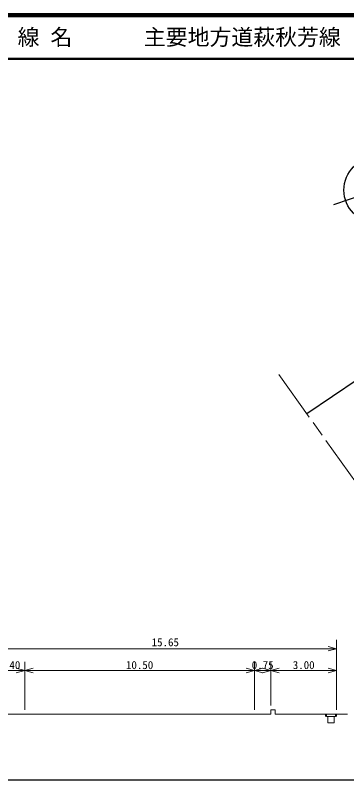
# Model space of a CAD drawing. Units: millimetres on the paper, enlarged 1000 times, with parts at other scales. Extents: x 40000 to 680000, y 20000 to 380000.
# Drawn here: x 187347 to 263076, y 205000 to 380000 of the extents above; entities that cross this region are included whole.
import ezdxf
from ezdxf.enums import TextEntityAlignment as Align

# ---------------------------------------------------------------- set-up
doc = ezdxf.new("R2010")
doc.units = ezdxf.units.MM
doc.header["$LTSCALE"] = 1000
doc.linetypes.add('CHAIN', pattern=[18.5, 12, -1.5, 3.5, -1.5])
for name, color, linetype, lineweight in [('M-BGD', 7, 'Continuous', 25), ('M-BMK', 2, 'CHAIN', 13), ('M-STR-HTXT', 7, 'Continuous', 13), ('M-TTL', 2, 'Continuous', 140), ('M-TTL-BAND', 7, 'Continuous', 25), ('M-TTL-LINE', 7, 'Continuous', 50)]:
    doc.layers.add(name, color=color, linetype=linetype, lineweight=lineweight)
doc.layers.add('M-TTL-TXT', color=7, linetype='Continuous')
doc.styles.add('ＭＳ ゴシック', font='')
doc.styles.get('ＭＳ ゴシック').set_extended_font_data('MS Gothic')

msp = doc.modelspace()

# ---------------------------------------------------------------- linework, layer by layer
at = {"layer": 'M-BGD'}
msp.add_line((279938, 343388), (260062, 336612), dxfattribs=at)
msp.add_lwpolyline([(316016, 325691), (297976, 316965), (280261, 305975), (265722, 296708), (253979, 288753)], dxfattribs=at)
msp.add_circle((269960, 339986), 7500, dxfattribs=at)
at = {"layer": 'M-BMK'}
msp.add_line((247565, 297737), (294042, 232633), dxfattribs=at)
at = {"layer": 'M-STR-HTXT'}
for p, q in [((260750, 221000), (260750, 237000)), ((260750, 235000), (182500, 235000)), ((258818, 235518), (260750, 235000)), ((260750, 235000), (258818, 234482)), ((189500, 221000), (189500, 232000)), ((242000, 221000), (242000, 232000)), ((245750, 222000), (245750, 232000)), ((189500, 230000), (182500, 230000)), ((187568, 230518), (189500, 230000)), ((189500, 230000), (187568, 229482)), ((189500, 230000), (191432, 230518)), ((242000, 230000), (189500, 230000)), ((191432, 229482), (189500, 230000)), ((240068, 230518), (242000, 230000)), ((242000, 230000), (240068, 229482)), ((242000, 230000), (243932, 230518)), ((245750, 230000), (242000, 230000)), ((243932, 229482), (242000, 230000)), ((243818, 230518), (245750, 230000)), ((245750, 230000), (243818, 229482)), ((245750, 230000), (247682, 230518)), ((260750, 230000), (245750, 230000)), ((247682, 229482), (245750, 230000)), ((258818, 230518), (260750, 230000)), ((260750, 230000), (258818, 229482)), ((245750, 220000), (245750, 221000)), ((246750, 221000), (245750, 221000)), ((246750, 220000), (246750, 221000)), ((189500, 220000), (182500, 220000)), ((242000, 220000), (189500, 220000)), ((245750, 220000), (242000, 220000)), ((260750, 220000), (246750, 220000)), ((258250, 220000), (258250, 219500)), ((258500, 220000), (258500, 219500)), ((260500, 219500), (258500, 219500)), ((258750, 219500), (258750, 218000)), ((260250, 219500), (260250, 218000)), ((260500, 220000), (260500, 219500)), ((263250, 220000), (260750, 220000)), ((260750, 220000), (260750, 219500)), ((260250, 218000), (258750, 218000))]:
    msp.add_line(p, q, dxfattribs=at)
at = {"layer": 'M-TTL'}
msp.add_line((680000, 380000), (40000, 380000), dxfattribs=at)
at = {"layer": 'M-TTL-BAND'}
msp.add_line((40000, 205000), (579000, 205000), dxfattribs=at)
at = {"layer": 'M-TTL-LINE'}
msp.add_line((40000, 370000), (680000, 370000), dxfattribs=at)

# ---------------------------------------------------------------- texts
at = {"layer": 'M-STR-HTXT', "style": 'ＭＳ ゴシック'}
msp.add_text('15.65', height=1833, dxfattribs=at).set_placement((221625, 235000), align=Align.BOTTOM_CENTER)
for s, p in [('1.40', (186000, 231250)), ('10.50', (215750, 231250)), ('0.75', (243875, 231250)), ('3.00', (253250, 231250))]:
    msp.add_text(s, height=1833, dxfattribs=at).set_placement(p, align=Align.MIDDLE_CENTER)
at = {"layer": 'M-TTL-TXT', "style": 'ＭＳ ゴシック'}
for s, p in [('路 線 名', (180380, 375000)), ('主要地方道萩秋芳線', (216734, 375000))]:
    msp.add_text(s, height=3666, dxfattribs=at).set_placement(p, align=Align.MIDDLE_LEFT)

doc.saveas('drawing.dxf')
